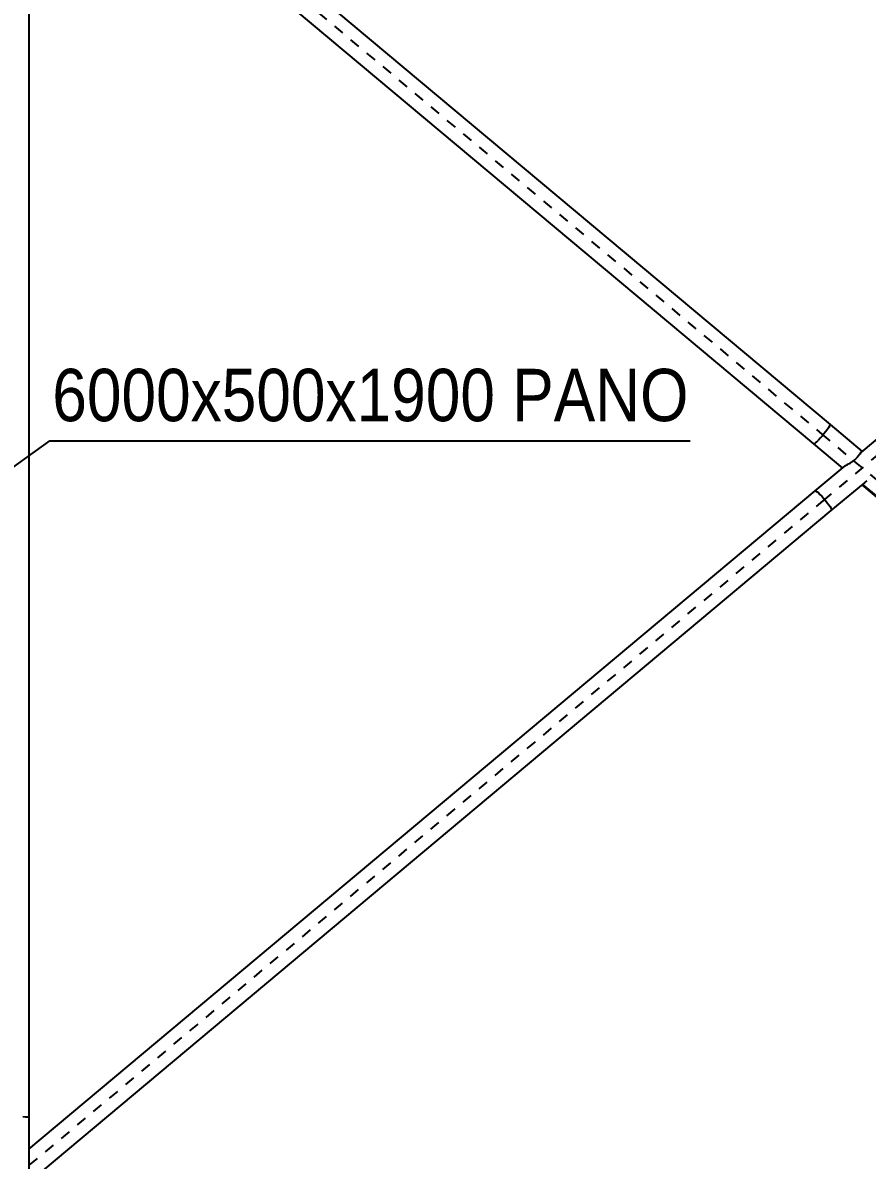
# Model space of a CAD drawing. Header units: millimetres. Extents: x 149919 to 150445, y 136651 to 136866.
# Drawn here: x 150376.82 to 150384.88, y 136760.17 to 136771.03 of the extents above; entities that cross this region are included whole.
import ezdxf

# ---------------------------------------------------------------- set-up
doc = ezdxf.new("R2010")
doc.units = ezdxf.units.MM
doc.header["$LTSCALE"] = 0.25
doc.linetypes.add('CENTER', pattern=[50.8, 31.75, -6.35, 6.35, -6.35])
doc.linetypes.add('XKITLINE00', pattern=[0])
doc.styles.add('ARIAL', font='arial.ttf')
doc.styles.add('ROMANS', font='romans.shx')
doc.dimstyles.new('MD300', dxfattribs={"dimtxt": 2.5, "dimasz": 2.5, "dimexe": 1, "dimexo": 1, "dimgap": 0.5, "dimtad": 1, "dimdec": 1, "dimlfac": 50, "dimrnd": 0.5, "dimdsep": 46, "dimtxsty": 'ROMANS', "dimcen": 1, "dimclrd": 146, "dimclre": 146, "dimclrt": 30, "dimadec": 1, "dimazin": 2, "dimtfac": 1, "dimtdec": 1, "dimtmove": 0, "dimatfit": 1, "dimfxl": 1, "dimtolj": 1, "dimtzin": 0, "dimlwd": -1, "dimlwe": -1, "dimarcsym": 0})

# ---------------------------------------------------------------- blocks, each defined once
blk = doc.blocks.new('çatıı')
at = {"color": 8, "linetype": 'XKITLINE00'}
for p, q in [((23506.2, 12689.5), (23506.2, 11020.3)), ((23506.2, 12322.3), (24271.1, 11681.8)), ((23506.2, 12290.6), (24255.3, 11663.4)), ((24268.3, 11676.9), (24266.8, 11674.9)), ((24268.3, 11676.9), (24266.8, 11674.9)), ((24269.5, 11678.6), (24268.3, 11676.9)), ((24269.5, 11678.6), (24268.3, 11676.9)), ((24270.4, 11680.1), (24269.5, 11678.6)), ((24270.4, 11680.1), (24269.5, 11678.6)), ((24271, 11681.2), (24270.4, 11680.1)), ((24271, 11681.2), (24270.4, 11680.1)), ((24271.1, 11681.8), (24271, 11681.2)), ((24271.1, 11681.8), (24271, 11681.2)), ((24271.1, 11681.8), (24301.8, 11656.1)), ((24300.6, 11655.1), (24332.8, 11682)), ((24257.2, 11664.2), (24258.5, 11665.4)), ((24257.2, 11664.2), (24258.5, 11665.4)), ((24258.5, 11665.4), (24260, 11666.9)), ((24258.5, 11665.4), (24260, 11666.9)), ((24261.7, 11668.7), (24260, 11666.9)), ((24261.7, 11668.7), (24260, 11666.9)), ((24263.4, 11670.7), (24261.7, 11668.7)), ((24263.4, 11670.7), (24261.7, 11668.7)), ((24265.2, 11672.8), (24263.4, 11670.7)), ((24265.2, 11672.8), (24263.4, 11670.7)), ((24266.8, 11674.9), (24265.2, 11672.8)), ((24266.8, 11674.9), (24265.2, 11672.8)), ((24255.3, 11663.4), (24255.3, 11663.4)), ((24255.3, 11663.4), (24255.5, 11663.2)), ((24255.3, 11663.4), (24282.9, 11640.3)), ((24255.3, 11663.4), (24255.3, 11663.4)), ((24255.3, 11663.4), (24255.5, 11663.2)), ((24255.5, 11663.2), (24256.2, 11663.5)), ((24255.5, 11663.2), (24256.2, 11663.5)), ((24256.2, 11663.5), (24257.2, 11664.2)), ((24256.2, 11663.5), (24257.2, 11664.2)), ((24300.5, 11655), (24299.5, 11653.6)), ((24300.6, 11655.1), (24300.5, 11655)), ((24285.7, 11642.6), (24287.7, 11643.7)), ((24287.7, 11643.7), (24288.5, 11644.2)), ((24288.5, 11644.2), (24290.1, 11645)), ((24290.1, 11645), (24292.5, 11646.5)), ((24292.5, 11646.5), (24294.7, 11648.2)), ((24294.7, 11648.2), (24296.7, 11650)), ((24298.3, 11651.9), (24296.7, 11650)), ((24299, 11653.1), (24298.3, 11651.9)), ((24299.5, 11653.6), (24299, 11653.1)), ((24256.9, 11618.5), (24285.5, 11642.5)), ((24285.5, 11642.5), (24285.7, 11642.6)), ((24272.2, 11599.7), (24304.4, 11626.6)), ((24301.5, 11624.2), (24331, 11599.5)), ((24301.7, 11624.3), (24331.3, 11599.5)), ((24302, 11624.6), (24317.1, 11612)), ((24304.4, 11626.6), (24304.6, 11626.8)), ((24304.6, 11626.8), (24306.3, 11628.2)), ((23506.2, 10989.9), (24256.9, 11618.5)), ((24256.9, 11618.5), (24257.6, 11618.3)), ((24256.9, 11618.5), (24257.6, 11618.3)), ((24257.6, 11618.3), (24258.6, 11617.7)), ((24257.6, 11618.3), (24258.6, 11617.7)), ((24258.6, 11617.7), (24259.9, 11616.6)), ((24258.6, 11617.7), (24259.9, 11616.6)), ((24259.9, 11616.6), (24261.4, 11615.1)), ((24259.9, 11616.6), (24261.4, 11615.1)), ((24261.4, 11615.1), (24263.1, 11613.4)), ((24261.4, 11615.1), (24263.1, 11613.4)), ((24263.1, 11613.4), (24264.9, 11611.4)), ((24263.1, 11613.4), (24264.9, 11611.4)), ((24264.9, 11611.4), (24266.7, 11609.3)), ((24264.9, 11611.4), (24266.7, 11609.3)), ((24266.7, 11609.3), (24268.3, 11607.2)), ((24266.7, 11609.3), (24268.3, 11607.2)), ((24268.3, 11607.2), (24269.8, 11605.2)), ((24268.3, 11607.2), (24269.8, 11605.2)), ((24269.8, 11605.2), (24271, 11603.4)), ((24269.8, 11605.2), (24271, 11603.4)), ((24271, 11603.4), (24271.9, 11601.9)), ((24271, 11603.4), (24271.9, 11601.9)), ((24271.9, 11601.9), (24272.4, 11600.7)), ((24271.9, 11601.9), (24272.4, 11600.7)), ((24272.5, 11600), (24272.2, 11599.7)), ((24272.5, 11600), (24272.2, 11599.7)), ((24272.4, 11600.7), (24272.5, 11600)), ((24272.4, 11600.7), (24272.5, 11600)), ((23506.2, 10958.2), (24272.2, 11599.7)), ((23500.4, 11021.2), (23502.9, 11020.9)), ((23500.4, 11021.2), (23502.9, 11020.9)), ((23502.9, 11020.9), (23504.7, 11020.7)), ((23502.9, 11020.9), (23502.9, 11020.9)), ((23502.9, 11020.9), (23504.7, 11020.7)), ((23504.7, 11020.7), (23505.8, 11020.5)), ((23504.7, 11020.7), (23505.8, 11020.5)), ((23505.8, 11020.5), (23506.2, 11020.3)), ((23505.8, 11020.5), (23506.2, 11020.3)), ((23506.2, 11020.3), (23506.2, 10620.3))]:
    blk.add_line(p, q, dxfattribs=at)
at = {"color": 8, "linetype": 'CENTER'}
for p, q in [((23430, 12370.3), (24263.2, 11672.6)), ((24263.2, 11672.6), (24339.4, 11608.8)), ((24264.6, 11609.1), (24340.4, 11672.6)), ((23430, 10910.3), (24264.6, 11609.1))]:
    blk.add_line(p, q, dxfattribs=at)
at = {"color": 146}
blk.add_line((23526.2, 11666.3), (24137.4, 11666.3), dxfattribs=at)
at = {"color": 8, "linetype": 'XKITLINE00'}
for centre in [(24263.2, 11672.6), (24263.2, 11672.6), (24264.6, 11609.1), (24264.6, 11609.1)]:
    blk.add_circle(centre, 0.05, dxfattribs=at)
at = {"color": 30, "style": 'ARIAL', "width": 0.85}
blk.add_text('6000x500x1900 PANO', height=50, dxfattribs=at).set_placement((23528.6, 11685))
blk.add_leader([(23254.6, 11471), (23526.2, 11666.3)], dimstyle='MD300', override={"dimgap": 0.5, "dimtad": 0})

msp = doc.modelspace()

# ---------------------------------------------------------------- block references
at = {"xscale": 0.009999943142843078, "yscale": 0.009999943142843078, "zscale": 0.009999943142843078}
msp.add_blockref('çatıı', (150141.814, 136650.373), dxfattribs=at)

doc.saveas('drawing.dxf')
